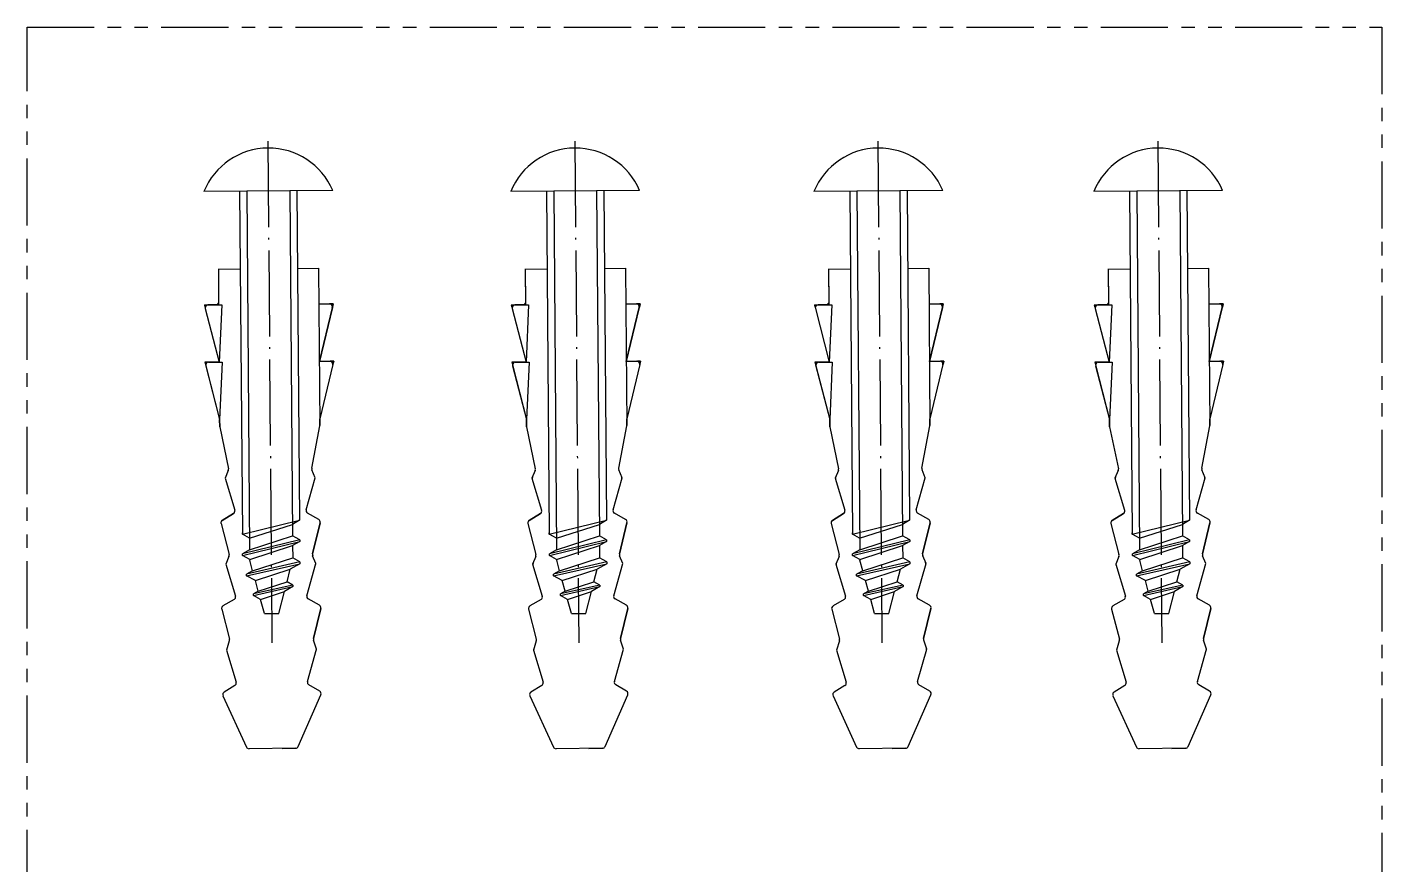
# Model space of a CAD drawing. Extents: x -2833 to -229, y 127 to 2035.
# Drawn here: x -781.8 to -592.5, y 1459.4 to 1576.3 of the extents above; entities that cross this region are included whole.
import ezdxf

# ---------------------------------------------------------------- set-up
doc = ezdxf.new("R2010")
doc.units = 0
doc.header["$LTSCALE"] = 0.5
doc.header["$MEASUREMENT"] = 0
doc.linetypes.add('ACAD_ISO04W100', pattern=[30.5, 24, -3, 0.5, -3])
doc.linetypes.add('PHANTOM2', pattern=[1.25, 0.625, -0.125, 0.125, -0.125, 0.125, -0.125])
doc.layers.get('0').update_dxf_attribs({"linetype": 'CONTINUOUS'})
doc.layers.add('DWG', color=7, linetype='CONTINUOUS')
doc.layers.add('치수', color=7, linetype='CONTINUOUS', lineweight=25)

msp = doc.modelspace()

# ---------------------------------------------------------------- linework, layer by layer
at = {"color": 1, "linetype": 'ACAD_ISO04W100'}
for p, q in [((-748.16, 1560.42), (-747.6, 1490.4)), ((-705.28, 1560.42), (-704.72, 1490.4)), ((-662.93, 1560.42), (-662.37, 1490.4)), ((-623.84, 1560.42), (-623.28, 1490.4))]:
    msp.add_line(p, q, dxfattribs=at)
for p, q in [((-739.1, 1553.53), (-757.1, 1553.39)), ((-752.1, 1553.43), (-751.72, 1505.54)), ((-744.1, 1553.49), (-743.73, 1507.5)), ((-696.23, 1553.53), (-714.23, 1553.39)), ((-709.23, 1553.43), (-708.84, 1505.54)), ((-701.23, 1553.49), (-700.86, 1507.5)), ((-653.87, 1553.53), (-671.87, 1553.39)), ((-666.87, 1553.43), (-666.49, 1505.54)), ((-658.87, 1553.49), (-658.51, 1507.5)), ((-614.78, 1553.53), (-632.78, 1553.39)), ((-627.78, 1553.43), (-627.4, 1505.54)), ((-619.78, 1553.49), (-619.41, 1507.5)), ((-755.07, 1542.56), (-752.01, 1542.59)), ((-744.01, 1542.65), (-741.07, 1542.67)), ((-712.2, 1542.56), (-709.14, 1542.59)), ((-701.14, 1542.65), (-698.2, 1542.67)), ((-669.84, 1542.56), (-666.79, 1542.59)), ((-658.79, 1542.65), (-655.84, 1542.67)), ((-630.75, 1542.56), (-627.69, 1542.59)), ((-619.69, 1542.65), (-616.75, 1542.67)), ((-751.72, 1505.54), (-743.73, 1507.5)), ((-750.71, 1504.97), (-744.73, 1506.91)), ((-743.73, 1507.5), (-744.73, 1506.91)), ((-743.73, 1507.7), (-743.73, 1507.5)), ((-708.84, 1505.54), (-700.86, 1507.5)), ((-707.84, 1504.97), (-701.85, 1506.91)), ((-700.86, 1507.5), (-701.85, 1506.91)), ((-700.86, 1507.7), (-700.86, 1507.5)), ((-666.49, 1505.54), (-658.51, 1507.5)), ((-665.49, 1504.97), (-659.5, 1506.91)), ((-658.51, 1507.5), (-659.5, 1506.91)), ((-658.51, 1507.7), (-658.51, 1507.5)), ((-627.4, 1505.54), (-619.41, 1507.5)), ((-626.39, 1504.97), (-620.41, 1506.91)), ((-619.41, 1507.5), (-620.41, 1506.91)), ((-619.42, 1507.7), (-619.41, 1507.5)), ((-751.72, 1505.54), (-751.72, 1505.74)), ((-750.71, 1504.97), (-751.72, 1505.54)), ((-743.71, 1504.74), (-751.69, 1502.79)), ((-750.7, 1503.37), (-744.71, 1505.31)), ((-743.71, 1504.74), (-744.71, 1505.31)), ((-743.71, 1504.74), (-743.71, 1504.54)), ((-708.84, 1505.54), (-708.85, 1505.74)), ((-707.84, 1504.97), (-708.84, 1505.54)), ((-700.84, 1504.74), (-708.82, 1502.79)), ((-707.83, 1503.37), (-701.84, 1505.31)), ((-700.84, 1504.74), (-701.84, 1505.31)), ((-700.84, 1504.74), (-700.84, 1504.54)), ((-666.49, 1505.54), (-666.49, 1505.74)), ((-665.49, 1504.97), (-666.49, 1505.54)), ((-658.48, 1504.74), (-666.47, 1502.79)), ((-665.47, 1503.37), (-659.49, 1505.31)), ((-658.48, 1504.74), (-659.49, 1505.31)), ((-658.48, 1504.74), (-658.48, 1504.54)), ((-627.4, 1505.54), (-627.4, 1505.74)), ((-626.39, 1504.97), (-627.4, 1505.54)), ((-619.39, 1504.74), (-627.38, 1502.79)), ((-626.38, 1503.37), (-620.4, 1505.31)), ((-619.39, 1504.74), (-620.4, 1505.31)), ((-619.39, 1504.74), (-619.39, 1504.54)), ((-751.69, 1502.59), (-743.71, 1504.54)), ((-750.7, 1503.37), (-751.69, 1502.79)), ((-751.69, 1502.59), (-751.69, 1502.79)), ((-750.69, 1502.02), (-744.7, 1503.96)), ((-743.71, 1504.54), (-744.7, 1503.96)), ((-744.7, 1503.96), (-744.69, 1502.26)), ((-708.82, 1502.59), (-700.84, 1504.54)), ((-707.83, 1503.37), (-708.82, 1502.79)), ((-708.82, 1502.59), (-708.82, 1502.79)), ((-707.82, 1502.02), (-701.83, 1503.96)), ((-700.84, 1504.54), (-701.83, 1503.96)), ((-701.83, 1503.96), (-701.82, 1502.26)), ((-666.47, 1502.59), (-658.48, 1504.54)), ((-665.47, 1503.37), (-666.47, 1502.79)), ((-666.47, 1502.59), (-666.47, 1502.79)), ((-665.46, 1502.02), (-659.48, 1503.96)), ((-658.48, 1504.54), (-659.48, 1503.96)), ((-659.48, 1503.96), (-659.46, 1502.26)), ((-626.38, 1503.37), (-627.38, 1502.79)), ((-627.37, 1502.59), (-627.38, 1502.79)), ((-627.37, 1502.59), (-619.39, 1504.54)), ((-626.37, 1502.02), (-620.39, 1503.96)), ((-619.39, 1504.54), (-620.39, 1503.96)), ((-620.39, 1503.96), (-620.37, 1502.26)), ((-750.69, 1502.02), (-751.69, 1502.59)), ((-743.69, 1501.7), (-751.13, 1499.95)), ((-751.13, 1499.75), (-743.68, 1501.43)), ((-750.69, 1502.02), (-750.69, 1501.9)), ((-750.29, 1500.45), (-750.69, 1501.9)), ((-750.29, 1500.45), (-744.69, 1502.26)), ((-743.68, 1501.43), (-745.03, 1500.64)), ((-743.69, 1501.7), (-744.69, 1502.26)), ((-743.69, 1501.7), (-743.68, 1501.43)), ((-707.82, 1502.02), (-708.82, 1502.59)), ((-700.81, 1501.7), (-708.26, 1499.95)), ((-708.26, 1499.75), (-700.81, 1501.43)), ((-707.82, 1502.02), (-707.81, 1501.9)), ((-707.41, 1500.45), (-707.81, 1501.9)), ((-707.41, 1500.45), (-701.82, 1502.26)), ((-700.81, 1501.43), (-702.16, 1500.64)), ((-700.81, 1501.7), (-701.82, 1502.26)), ((-700.81, 1501.7), (-700.81, 1501.43)), ((-665.46, 1502.02), (-666.47, 1502.59)), ((-658.46, 1501.7), (-665.91, 1499.95)), ((-665.91, 1499.75), (-658.46, 1501.43)), ((-665.46, 1502.02), (-665.46, 1501.9)), ((-665.06, 1500.45), (-665.46, 1501.9)), ((-665.06, 1500.45), (-659.46, 1502.26)), ((-658.46, 1501.43), (-659.8, 1500.64)), ((-658.46, 1501.7), (-659.46, 1502.26)), ((-658.46, 1501.7), (-658.46, 1501.43)), ((-626.37, 1502.02), (-627.37, 1502.59)), ((-619.37, 1501.7), (-626.81, 1499.95)), ((-626.81, 1499.75), (-619.36, 1501.43)), ((-626.37, 1502.02), (-626.37, 1501.9)), ((-625.97, 1500.45), (-626.37, 1501.9)), ((-625.97, 1500.45), (-620.37, 1502.26)), ((-619.36, 1501.43), (-620.71, 1500.64)), ((-619.37, 1501.7), (-620.37, 1502.26)), ((-619.37, 1501.7), (-619.36, 1501.43)), ((-750.29, 1500.45), (-751.13, 1499.95)), ((-751.13, 1499.75), (-751.13, 1499.95)), ((-749.9, 1499.06), (-751.13, 1499.75)), ((-749.9, 1499.06), (-745.03, 1500.64)), ((-749.5, 1497.6), (-749.9, 1499.06)), ((-745.48, 1498.9), (-745.03, 1500.64)), ((-707.41, 1500.45), (-708.26, 1499.95)), ((-708.26, 1499.75), (-708.26, 1499.95)), ((-707.03, 1499.06), (-708.26, 1499.75)), ((-707.03, 1499.06), (-702.16, 1500.64)), ((-706.63, 1497.6), (-707.03, 1499.06)), ((-702.61, 1498.9), (-702.16, 1500.64)), ((-665.06, 1500.45), (-665.91, 1499.95)), ((-665.91, 1499.75), (-665.91, 1499.95)), ((-664.68, 1499.06), (-665.91, 1499.75)), ((-664.68, 1499.06), (-659.8, 1500.64)), ((-664.27, 1497.6), (-664.68, 1499.06)), ((-660.25, 1498.9), (-659.8, 1500.64)), ((-625.97, 1500.45), (-626.81, 1499.95)), ((-626.81, 1499.75), (-626.81, 1499.95)), ((-625.58, 1499.06), (-626.81, 1499.75)), ((-625.58, 1499.06), (-620.71, 1500.64)), ((-625.18, 1497.6), (-625.58, 1499.06)), ((-621.16, 1498.9), (-620.71, 1500.64)), ((-744.66, 1498.44), (-750.17, 1497.2)), ((-749.5, 1497.6), (-750.17, 1497.2)), ((-750.16, 1497), (-750.17, 1497.2)), ((-750.16, 1497), (-744.66, 1498.22)), ((-749.5, 1497.6), (-745.48, 1498.9)), ((-749.18, 1496.45), (-745.83, 1497.53)), ((-746.63, 1494.47), (-745.83, 1497.53)), ((-744.66, 1498.22), (-745.83, 1497.53)), ((-744.66, 1498.44), (-745.48, 1498.9)), ((-744.66, 1498.44), (-744.66, 1498.22)), ((-701.79, 1498.44), (-707.29, 1497.2)), ((-707.29, 1497), (-701.79, 1498.22)), ((-706.63, 1497.6), (-707.29, 1497.2)), ((-707.29, 1497), (-707.29, 1497.2)), ((-706.63, 1497.6), (-702.61, 1498.9)), ((-706.31, 1496.45), (-702.96, 1497.53)), ((-703.76, 1494.47), (-702.96, 1497.53)), ((-701.79, 1498.22), (-702.96, 1497.53)), ((-701.79, 1498.44), (-702.61, 1498.9)), ((-701.79, 1498.44), (-701.79, 1498.22)), ((-659.43, 1498.44), (-664.94, 1497.2)), ((-664.94, 1497), (-659.43, 1498.22)), ((-664.27, 1497.6), (-664.94, 1497.2)), ((-664.94, 1497), (-664.94, 1497.2)), ((-664.27, 1497.6), (-660.25, 1498.9)), ((-663.95, 1496.45), (-660.61, 1497.53)), ((-661.4, 1494.47), (-660.61, 1497.53)), ((-659.43, 1498.22), (-660.61, 1497.53)), ((-659.43, 1498.44), (-660.25, 1498.9)), ((-659.43, 1498.44), (-659.43, 1498.22)), ((-620.34, 1498.44), (-625.85, 1497.2)), ((-625.85, 1497), (-620.34, 1498.22)), ((-625.18, 1497.6), (-625.85, 1497.2)), ((-625.85, 1497), (-625.85, 1497.2)), ((-625.18, 1497.6), (-621.16, 1498.9)), ((-624.86, 1496.45), (-621.51, 1497.53)), ((-622.31, 1494.47), (-621.51, 1497.53)), ((-620.34, 1498.22), (-621.51, 1497.53)), ((-620.34, 1498.44), (-621.16, 1498.9)), ((-620.34, 1498.44), (-620.34, 1498.22)), ((-749.18, 1496.45), (-750.16, 1497)), ((-748.63, 1494.45), (-749.18, 1496.45)), ((-706.31, 1496.45), (-707.29, 1497)), ((-705.76, 1494.45), (-706.31, 1496.45)), ((-663.95, 1496.45), (-664.94, 1497)), ((-663.4, 1494.45), (-663.95, 1496.45)), ((-624.86, 1496.45), (-625.85, 1497)), ((-624.31, 1494.45), (-624.86, 1496.45)), ((-748.63, 1494.45), (-746.63, 1494.47)), ((-705.76, 1494.45), (-703.76, 1494.47)), ((-663.4, 1494.45), (-661.4, 1494.47)), ((-624.31, 1494.45), (-622.31, 1494.47))]:
    msp.add_line(p, q)
at = {"color": 5}
for p, q in [((-751.1, 1553.43), (-750.7, 1503.37)), ((-745.1, 1553.48), (-744.71, 1505.31)), ((-708.23, 1553.43), (-707.83, 1503.37)), ((-702.23, 1553.48), (-701.84, 1505.31)), ((-665.87, 1553.43), (-665.47, 1503.37)), ((-659.87, 1553.48), (-659.49, 1505.31)), ((-626.78, 1553.43), (-626.38, 1503.37)), ((-620.78, 1553.48), (-620.4, 1505.31))]:
    msp.add_line(p, q, dxfattribs=at)
at = {"linetype": 'PHANTOM2', "ltscale": 30}
msp.add_lwpolyline([(-592.53, 1342.39), (-781.79, 1342.39), (-781.79, 1576.35), (-592.53, 1576.35)], close=True, dxfattribs=at)
at = {"layer": 'DWG'}
for p, q in [((-755.07, 1542.58, -20), (-755.03, 1537.83, -20)), ((-755.07, 1542.56), (-755.03, 1537.56)), ((-741.07, 1542.67), (-740.89, 1520.71)), ((-712.2, 1542.58, -20), (-712.16, 1537.83, -20)), ((-712.2, 1542.56), (-712.16, 1537.56)), ((-698.2, 1542.67), (-698.02, 1520.71)), ((-669.84, 1542.58, -20), (-669.8, 1537.83, -20)), ((-669.84, 1542.56), (-669.8, 1537.56)), ((-655.84, 1542.67), (-655.67, 1520.71)), ((-630.75, 1542.58, -20), (-630.71, 1537.83, -20)), ((-630.75, 1542.56), (-630.71, 1537.56)), ((-616.75, 1542.67), (-616.57, 1520.71)), ((-757.03, 1537.55), (-756.58, 1537.55)), ((-757.03, 1537.55, -20), (-756.95, 1537.25, -20)), ((-756.9, 1537.05), (-754.96, 1529.56)), ((-756.9, 1537.05, -20), (-754.96, 1529.56, -20)), ((-756.52, 1537.55), (-754.6, 1537.56)), ((-755.29, 1537.56, -20), (-756.52, 1537.55, -20)), ((-755.03, 1537.83, -20), (-755.29, 1537.56, -20)), ((-754.6, 1537.56), (-754.96, 1529.56)), ((-741.03, 1537.67), (-739.52, 1537.69)), ((-739.49, 1537.69, -20), (-741.03, 1537.67, -20)), ((-739.14, 1537.21), (-740.96, 1529.67)), ((-740.96, 1529.67, -20), (-739.14, 1537.21, -20)), ((-739.49, 1537.69), (-739.03, 1537.69)), ((-739.03, 1537.69, -20), (-739.49, 1537.69, -20)), ((-739.14, 1537.21, -20), (-739.03, 1537.69, -20)), ((-739.03, 1537.69), (-739.13, 1537.26)), ((-739.04, 1537.69), (-739.04, 1537.69)), ((-714.16, 1537.55), (-713.7, 1537.55)), ((-714.16, 1537.55, -20), (-714.08, 1537.25, -20)), ((-714.03, 1537.05), (-712.09, 1529.56)), ((-714.03, 1537.05, -20), (-712.09, 1529.56, -20)), ((-713.64, 1537.55), (-711.73, 1537.56)), ((-712.42, 1537.56, -20), (-713.64, 1537.55, -20)), ((-712.16, 1537.83, -20), (-712.42, 1537.56, -20)), ((-711.73, 1537.56), (-712.09, 1529.56)), ((-698.16, 1537.67), (-696.65, 1537.69)), ((-696.62, 1537.69, -20), (-698.16, 1537.67, -20)), ((-696.27, 1537.21), (-698.09, 1529.67)), ((-698.09, 1529.67, -20), (-696.27, 1537.21, -20)), ((-696.62, 1537.69), (-696.16, 1537.69)), ((-696.16, 1537.69, -20), (-696.62, 1537.69, -20)), ((-696.27, 1537.21, -20), (-696.16, 1537.69, -20)), ((-696.16, 1537.69), (-696.26, 1537.26)), ((-696.17, 1537.69), (-696.16, 1537.69)), ((-671.8, 1537.55), (-671.35, 1537.55)), ((-671.8, 1537.55, -20), (-671.73, 1537.25, -20)), ((-671.67, 1537.05), (-669.74, 1529.56)), ((-671.67, 1537.05, -20), (-669.74, 1529.56, -20)), ((-671.29, 1537.55), (-669.38, 1537.56)), ((-670.07, 1537.56, -20), (-671.29, 1537.55, -20)), ((-669.8, 1537.83, -20), (-670.07, 1537.56, -20)), ((-669.38, 1537.56), (-669.74, 1529.56)), ((-655.8, 1537.67), (-654.3, 1537.69)), ((-654.26, 1537.69, -20), (-655.8, 1537.67, -20)), ((-653.92, 1537.21), (-655.74, 1529.67)), ((-655.74, 1529.67, -20), (-653.92, 1537.21, -20)), ((-654.26, 1537.69), (-653.8, 1537.69)), ((-653.8, 1537.69, -20), (-654.26, 1537.69, -20)), ((-653.92, 1537.21, -20), (-653.8, 1537.69, -20)), ((-653.8, 1537.69), (-653.91, 1537.26)), ((-653.81, 1537.69), (-653.81, 1537.69)), ((-632.71, 1537.55), (-632.26, 1537.55)), ((-632.71, 1537.55, -20), (-632.63, 1537.25, -20)), ((-632.58, 1537.05), (-630.65, 1529.56)), ((-632.58, 1537.05, -20), (-630.65, 1529.56, -20)), ((-632.2, 1537.55), (-630.28, 1537.56)), ((-630.97, 1537.56, -20), (-632.2, 1537.55, -20)), ((-630.71, 1537.83, -20), (-630.97, 1537.56, -20)), ((-630.28, 1537.56), (-630.65, 1529.56)), ((-616.71, 1537.67), (-615.2, 1537.69)), ((-615.17, 1537.69, -20), (-616.71, 1537.67, -20)), ((-614.83, 1537.21), (-616.65, 1529.67)), ((-616.65, 1529.67, -20), (-614.83, 1537.21, -20)), ((-615.17, 1537.69), (-614.71, 1537.69)), ((-614.71, 1537.69, -20), (-615.17, 1537.69, -20)), ((-614.83, 1537.21, -20), (-614.71, 1537.69, -20)), ((-614.71, 1537.69), (-614.81, 1537.26)), ((-614.72, 1537.69), (-614.72, 1537.69)), ((-756.96, 1529.55), (-756.57, 1529.55)), ((-756.96, 1529.55), (-756.87, 1529.18)), ((-756.47, 1529.55, -20), (-756.96, 1529.55, -20)), ((-756.96, 1529.55, -20), (-756.87, 1529.18, -20)), ((-756.47, 1529.55), (-756.45, 1529.55)), ((-756.45, 1529.55, -20), (-756.47, 1529.55, -20)), ((-756.45, 1529.55), (-754.54, 1529.57)), ((-754.96, 1529.56, -20), (-756.45, 1529.55, -20)), ((-754.54, 1529.57), (-754.9, 1521.56)), ((-740.96, 1529.67), (-739.45, 1529.69)), ((-739.4, 1529.69, -20), (-740.96, 1529.67, -20)), ((-739.07, 1529.24), (-740.9, 1521.67)), ((-739.4, 1529.69), (-738.96, 1529.69)), ((-738.96, 1529.69, -20), (-739.4, 1529.69, -20)), ((-739.07, 1529.24, -20), (-738.96, 1529.69, -20)), ((-738.96, 1529.69), (-739.06, 1529.27)), ((-714.09, 1529.55), (-713.69, 1529.55)), ((-714.09, 1529.55), (-714, 1529.18)), ((-713.59, 1529.55, -20), (-714.09, 1529.55, -20)), ((-714.09, 1529.55, -20), (-714, 1529.18, -20)), ((-713.59, 1529.55), (-713.58, 1529.55)), ((-713.58, 1529.55, -20), (-713.59, 1529.55, -20)), ((-713.58, 1529.55), (-711.67, 1529.57)), ((-712.09, 1529.56, -20), (-713.58, 1529.55, -20)), ((-711.67, 1529.57), (-712.03, 1521.56)), ((-698.09, 1529.67), (-696.58, 1529.69)), ((-696.52, 1529.69, -20), (-698.09, 1529.67, -20)), ((-696.2, 1529.24), (-698.03, 1521.67)), ((-696.52, 1529.69), (-696.09, 1529.69)), ((-696.09, 1529.69, -20), (-696.52, 1529.69, -20)), ((-696.2, 1529.24, -20), (-696.09, 1529.69, -20)), ((-696.09, 1529.69), (-696.19, 1529.27)), ((-671.74, 1529.55), (-671.34, 1529.55)), ((-671.74, 1529.55), (-671.64, 1529.18)), ((-671.24, 1529.55, -20), (-671.74, 1529.55, -20)), ((-671.74, 1529.55, -20), (-671.64, 1529.18, -20)), ((-671.24, 1529.55), (-671.23, 1529.55)), ((-671.23, 1529.55, -20), (-671.24, 1529.55, -20)), ((-671.23, 1529.55), (-669.31, 1529.57)), ((-669.74, 1529.56, -20), (-671.23, 1529.55, -20)), ((-669.31, 1529.57), (-669.67, 1521.56)), ((-655.74, 1529.67), (-654.23, 1529.69)), ((-654.17, 1529.69, -20), (-655.74, 1529.67, -20)), ((-653.85, 1529.24), (-655.67, 1521.67)), ((-654.17, 1529.69), (-653.74, 1529.69)), ((-653.74, 1529.69, -20), (-654.17, 1529.69, -20)), ((-653.85, 1529.24, -20), (-653.74, 1529.69, -20)), ((-653.74, 1529.69), (-653.84, 1529.27)), ((-632.65, 1529.55), (-632.25, 1529.55)), ((-632.65, 1529.55), (-632.55, 1529.18)), ((-632.15, 1529.55, -20), (-632.65, 1529.55, -20)), ((-632.65, 1529.55, -20), (-632.55, 1529.18, -20)), ((-632.15, 1529.55), (-632.13, 1529.55)), ((-632.13, 1529.55, -20), (-632.15, 1529.55, -20)), ((-632.13, 1529.55), (-630.22, 1529.57)), ((-630.65, 1529.56, -20), (-632.13, 1529.55, -20)), ((-630.22, 1529.57), (-630.58, 1521.56)), ((-616.65, 1529.67), (-615.13, 1529.69)), ((-615.08, 1529.69, -20), (-616.65, 1529.67, -20)), ((-614.75, 1529.24), (-616.58, 1521.67)), ((-615.08, 1529.69), (-614.65, 1529.69)), ((-614.65, 1529.69, -20), (-615.08, 1529.69, -20)), ((-614.65, 1529.69), (-614.75, 1529.27)), ((-614.75, 1529.24, -20), (-614.65, 1529.69, -20)), ((-756.87, 1529.18, -20), (-754.9, 1521.56, -20)), ((-756.84, 1529.05), (-754.9, 1521.56)), ((-714, 1529.18, -20), (-712.03, 1521.56, -20)), ((-713.96, 1529.05), (-712.03, 1521.56)), ((-671.64, 1529.18, -20), (-669.67, 1521.56, -20)), ((-671.61, 1529.05), (-669.67, 1521.56)), ((-632.55, 1529.18, -20), (-630.58, 1521.56, -20)), ((-632.52, 1529.05), (-630.58, 1521.56)), ((-740.89, 1520.67, -20), (-740.9, 1521.67, -20)), ((-698.02, 1520.67, -20), (-698.03, 1521.67, -20)), ((-655.67, 1520.67, -20), (-655.67, 1521.67, -20)), ((-616.57, 1520.67, -20), (-616.58, 1521.67, -20)), ((-754.88, 1520.52), (-754.9, 1521.56)), ((-754.9, 1521.56, -20), (-754.88, 1520.52, -20)), ((-754.88, 1520.52, -20), (-753.67, 1514.69, -20)), ((-742.02, 1514.78, -20), (-740.89, 1520.67, -20)), ((-712.01, 1520.52), (-712.03, 1521.56)), ((-712.03, 1521.56, -20), (-712.01, 1520.52, -20)), ((-712.01, 1520.52, -20), (-710.8, 1514.69, -20)), ((-699.15, 1514.78, -20), (-698.02, 1520.67, -20)), ((-669.66, 1520.52), (-669.67, 1521.56)), ((-669.67, 1521.56, -20), (-669.66, 1520.52, -20)), ((-669.66, 1520.52, -20), (-668.44, 1514.69, -20)), ((-656.8, 1514.78, -20), (-655.67, 1520.67, -20)), ((-630.57, 1520.52), (-630.58, 1521.56)), ((-630.58, 1521.56, -20), (-630.57, 1520.52, -20)), ((-630.57, 1520.52, -20), (-629.35, 1514.69, -20)), ((-617.7, 1514.78, -20), (-616.57, 1520.67, -20)), ((-753.69, 1514.46, -20), (-754.13, 1513.37, -20)), ((-741.54, 1513.43, -20), (-742, 1514.55, -20)), ((-710.82, 1514.46, -20), (-711.26, 1513.37, -20)), ((-698.67, 1513.43, -20), (-699.13, 1514.55, -20)), ((-668.46, 1514.46, -20), (-668.91, 1513.37, -20)), ((-656.32, 1513.43, -20), (-656.77, 1514.55, -20)), ((-629.37, 1514.46, -20), (-629.82, 1513.37, -20)), ((-617.23, 1513.43, -20), (-617.68, 1514.55, -20)), ((-754.13, 1513.37, -20), (-752.79, 1508.88, -20)), ((-742.81, 1508.96, -20), (-741.54, 1513.43, -20)), ((-711.26, 1513.37, -20), (-709.91, 1508.88, -20)), ((-699.94, 1508.96, -20), (-698.67, 1513.43, -20)), ((-668.91, 1513.37, -20), (-667.56, 1508.88, -20)), ((-657.59, 1508.96, -20), (-656.32, 1513.43, -20)), ((-629.82, 1513.37, -20), (-628.47, 1508.88, -20)), ((-618.49, 1508.96, -20), (-617.23, 1513.43, -20)), ((-754.52, 1507.48), (-752.96, 1508.42)), ((-752.96, 1508.42, -20), (-754.52, 1507.48, -20)), ((-741.05, 1507.59), (-742.63, 1508.5)), ((-741.05, 1507.59, -20), (-742.63, 1508.5, -20)), ((-711.65, 1507.48), (-710.09, 1508.42)), ((-710.09, 1508.42, -20), (-711.65, 1507.48, -20)), ((-698.18, 1507.59), (-699.75, 1508.5)), ((-698.18, 1507.59, -20), (-699.75, 1508.5, -20)), ((-669.3, 1507.48), (-667.74, 1508.42)), ((-667.74, 1508.42, -20), (-669.3, 1507.48, -20)), ((-655.83, 1507.59), (-657.4, 1508.5)), ((-655.83, 1507.59, -20), (-657.4, 1508.5, -20)), ((-630.2, 1507.48), (-628.64, 1508.42)), ((-628.64, 1508.42, -20), (-630.2, 1507.48, -20)), ((-616.73, 1507.59), (-618.31, 1508.5)), ((-616.73, 1507.59, -20), (-618.31, 1508.5, -20)), ((-754.7, 1507.04, -20), (-753.58, 1502.7, -20)), ((-740.86, 1507.15), (-741.92, 1502.79)), ((-741.92, 1502.79, -20), (-740.86, 1507.15, -20)), ((-711.83, 1507.04, -20), (-710.71, 1502.7, -20)), ((-697.99, 1507.15), (-699.04, 1502.79)), ((-699.04, 1502.79, -20), (-697.99, 1507.15, -20)), ((-669.48, 1507.04, -20), (-668.36, 1502.7, -20)), ((-655.64, 1507.15), (-656.69, 1502.79)), ((-656.69, 1502.79, -20), (-655.64, 1507.15, -20)), ((-630.38, 1507.04, -20), (-629.26, 1502.7, -20)), ((-616.55, 1507.15), (-617.6, 1502.79)), ((-617.6, 1502.79, -20), (-616.55, 1507.15, -20)), ((-753.6, 1502.45, -20), (-754.04, 1501.37, -20)), ((-754.04, 1501.37, -20), (-752.69, 1496.88, -20)), ((-742.71, 1496.96, -20), (-741.44, 1501.47, -20)), ((-741.44, 1501.47, -20), (-741.9, 1502.54, -20)), ((-710.73, 1502.45, -20), (-711.17, 1501.37, -20)), ((-711.17, 1501.37, -20), (-709.82, 1496.88, -20)), ((-699.84, 1496.96, -20), (-698.57, 1501.47, -20)), ((-698.57, 1501.47, -20), (-699.02, 1502.54, -20)), ((-668.37, 1502.45, -20), (-668.81, 1501.37, -20)), ((-668.81, 1501.37, -20), (-667.46, 1496.88, -20)), ((-657.49, 1496.96, -20), (-656.21, 1501.47, -20)), ((-656.21, 1501.47, -20), (-656.67, 1502.54, -20)), ((-629.28, 1502.45, -20), (-629.72, 1501.37, -20)), ((-629.72, 1501.37, -20), (-628.37, 1496.88, -20)), ((-618.4, 1496.96, -20), (-617.12, 1501.47, -20)), ((-617.12, 1501.47, -20), (-617.58, 1502.54, -20)), ((-752.87, 1496.42, -20), (-754.43, 1495.52, -20)), ((-740.96, 1495.62), (-742.53, 1496.5)), ((-740.96, 1495.62, -20), (-742.53, 1496.5, -20)), ((-740.76, 1495.18), (-741.78, 1490.96)), ((-741.78, 1490.96, -20), (-740.76, 1495.18, -20)), ((-710, 1496.42, -20), (-711.56, 1495.52, -20)), ((-698.08, 1495.62), (-699.65, 1496.5)), ((-698.08, 1495.62, -20), (-699.65, 1496.5, -20)), ((-697.89, 1495.18), (-698.91, 1490.96)), ((-698.91, 1490.96, -20), (-697.89, 1495.18, -20)), ((-667.65, 1496.42, -20), (-669.2, 1495.52, -20)), ((-655.73, 1495.62), (-657.3, 1496.5)), ((-655.73, 1495.62, -20), (-657.3, 1496.5, -20)), ((-655.54, 1495.18), (-656.55, 1490.96)), ((-656.55, 1490.96, -20), (-655.54, 1495.18, -20)), ((-628.55, 1496.42, -20), (-630.11, 1495.52, -20)), ((-616.64, 1495.62), (-618.21, 1496.5)), ((-616.64, 1495.62, -20), (-618.21, 1496.5, -20)), ((-616.44, 1495.18), (-617.46, 1490.96)), ((-617.46, 1490.96, -20), (-616.44, 1495.18, -20)), ((-754.61, 1495.07, -20), (-753.53, 1490.87, -20)), ((-711.74, 1495.07, -20), (-710.66, 1490.87, -20)), ((-669.39, 1495.07, -20), (-668.3, 1490.87, -20)), ((-630.3, 1495.07, -20), (-629.21, 1490.87, -20)), ((-753.54, 1490.65, -20), (-753.94, 1489.37, -20)), ((-742.62, 1484.96, -20), (-741.34, 1489.47, -20)), ((-741.34, 1489.47, -20), (-741.77, 1490.74, -20)), ((-710.66, 1490.65, -20), (-711.07, 1489.37, -20)), ((-699.75, 1484.96, -20), (-698.47, 1489.47, -20)), ((-698.47, 1489.47, -20), (-698.9, 1490.74, -20)), ((-668.31, 1490.65, -20), (-668.72, 1489.37, -20)), ((-657.39, 1484.96, -20), (-656.12, 1489.47, -20)), ((-656.12, 1489.47, -20), (-656.54, 1490.74, -20)), ((-629.22, 1490.65, -20), (-629.62, 1489.37, -20)), ((-618.3, 1484.96, -20), (-617.02, 1489.47, -20)), ((-617.02, 1489.47, -20), (-617.45, 1490.74, -20)), ((-753.94, 1489.37, -20), (-752.59, 1484.88, -20)), ((-711.07, 1489.37, -20), (-709.72, 1484.88, -20)), ((-668.72, 1489.37, -20), (-667.37, 1484.88, -20)), ((-629.62, 1489.37, -20), (-628.27, 1484.88, -20)), ((-752.77, 1484.42, -20), (-754.27, 1483.51, -20)), ((-740.92, 1483.61, -20), (-742.44, 1484.5, -20)), ((-709.9, 1484.42, -20), (-711.4, 1483.51, -20)), ((-698.05, 1483.61, -20), (-699.56, 1484.5, -20)), ((-667.54, 1484.42, -20), (-669.05, 1483.51, -20)), ((-655.69, 1483.61, -20), (-657.21, 1484.5, -20)), ((-628.45, 1484.42, -20), (-629.95, 1483.51, -20)), ((-616.6, 1483.61, -20), (-618.12, 1484.5, -20)), ((-754.43, 1483, -20), (-751.14, 1475.83, -20)), ((-743.93, 1475.88, -20), (-740.76, 1483.11, -20)), ((-711.55, 1483, -20), (-708.27, 1475.83, -20)), ((-701.06, 1475.88, -20), (-697.88, 1483.11, -20)), ((-669.2, 1483, -20), (-665.91, 1475.83, -20)), ((-658.7, 1475.88, -20), (-655.53, 1483.11, -20)), ((-630.11, 1483, -20), (-626.82, 1475.83, -20)), ((-619.61, 1475.88, -20), (-616.44, 1483.11, -20)), ((-744.29, 1475.65), (-750.77, 1475.59)), ((-746.17, 1475.63, -20), (-744.29, 1475.65, -20)), ((-701.42, 1475.65), (-707.9, 1475.59)), ((-703.3, 1475.63, -20), (-701.42, 1475.65, -20)), ((-659.07, 1475.65), (-665.55, 1475.59)), ((-660.95, 1475.63, -20), (-659.07, 1475.65, -20)), ((-619.97, 1475.65), (-626.45, 1475.59)), ((-621.86, 1475.63, -20), (-619.97, 1475.65, -20))]:
    msp.add_line(p, q, dxfattribs=at)
for centre, start, end in [((-756.51, 1537.15), 90.4583, 194.4947), ((-756.51, 1537.15, -20), 90.4583, 194.4947), ((-739.54, 1537.29), 346.4223, 90.4583), ((-713.64, 1537.15), 90.4583, 194.4947), ((-713.64, 1537.15, -20), 90.4583, 194.4947), ((-696.66, 1537.29), 346.4223, 90.4583), ((-671.29, 1537.15), 90.4583, 194.4947), ((-671.29, 1537.15, -20), 90.4583, 194.4947), ((-654.31, 1537.29), 346.4223, 90.4583), ((-632.19, 1537.15), 90.4583, 194.4947), ((-632.19, 1537.15, -20), 90.4583, 194.4947), ((-615.22, 1537.29), 346.4223, 90.4583), ((-756.45, 1529.15), 90.4583, 194.4947), ((-739.47, 1529.29), 346.4223, 90.4583), ((-713.58, 1529.15), 90.4583, 194.4947), ((-696.6, 1529.29), 346.4223, 90.4583), ((-671.22, 1529.15), 90.4583, 194.4947), ((-654.25, 1529.29), 346.4223, 90.4583), ((-632.13, 1529.15), 90.4583, 194.4947), ((-615.15, 1529.29), 346.4223, 90.4583), ((-741.29, 1520.71), 349.1486, 0.4581), ((-698.42, 1520.71), 349.1486, 0.4581), ((-656.07, 1520.71), 349.1486, 0.4581), ((-616.97, 1520.71), 349.1486, 0.4581), ((-754.06, 1514.61), 337.8384, 11.7684), ((-754.06, 1514.61, -20), 337.8384, 11.7684), ((-741.63, 1514.71), 169.1486, 202.0856), ((-741.63, 1514.71, -20), 169.1486, 202.0856), ((-711.19, 1514.61), 337.8384, 11.7684), ((-711.19, 1514.61, -20), 337.8384, 11.7684), ((-698.76, 1514.71), 169.1486, 202.0856), ((-698.76, 1514.71, -20), 169.1486, 202.0856), ((-668.83, 1514.61), 337.8384, 11.7684), ((-668.83, 1514.61, -20), 337.8384, 11.7684), ((-656.4, 1514.71), 169.1486, 202.0856), ((-656.4, 1514.71, -20), 169.1486, 202.0856), ((-629.74, 1514.61), 337.8384, 11.7684), ((-629.74, 1514.61, -20), 337.8384, 11.7684), ((-617.31, 1514.71), 169.1486, 202.0856), ((-617.31, 1514.71, -20), 169.1486, 202.0856), ((-753.71, 1513.35), 157.8384, 196.7187), ((-741.97, 1513.41), 344.1983, 22.0856), ((-710.84, 1513.35), 157.8384, 196.7187), ((-699.09, 1513.41), 344.1983, 22.0856), ((-668.48, 1513.35), 157.8384, 196.7187), ((-656.74, 1513.41), 344.1983, 22.0856), ((-629.39, 1513.35), 157.8384, 196.7187), ((-617.65, 1513.41), 344.1983, 22.0856), ((-753.17, 1508.76), 300.952, 16.7187), ((-753.17, 1508.76, -20), 300.952, 16.7187), ((-742.43, 1508.85), 164.1983, 239.9651), ((-742.43, 1508.85, -20), 164.1983, 239.9651), ((-710.3, 1508.76), 300.952, 16.7187), ((-710.3, 1508.76, -20), 300.952, 16.7187), ((-699.55, 1508.85), 164.1983, 239.9651), ((-699.55, 1508.85, -20), 164.1983, 239.9651), ((-667.94, 1508.76), 300.952, 16.7187), ((-667.94, 1508.76, -20), 300.952, 16.7187), ((-657.2, 1508.85), 164.1983, 239.9651), ((-657.2, 1508.85, -20), 164.1983, 239.9651), ((-628.85, 1508.76), 300.952, 16.7187), ((-628.85, 1508.76, -20), 300.952, 16.7187), ((-618.11, 1508.85), 164.1983, 239.9651), ((-618.11, 1508.85, -20), 164.1983, 239.9651), ((-754.32, 1507.14), 120.952, 194.4947), ((-754.32, 1507.14, -20), 120.952, 194.4947), ((-741.25, 1507.25), 346.4223, 59.9651), ((-741.25, 1507.25, -20), 346.4223, 59.9651), ((-711.44, 1507.14), 120.952, 194.4947), ((-711.44, 1507.14, -20), 120.952, 194.4947), ((-698.38, 1507.25), 346.4223, 59.9651), ((-698.38, 1507.25, -20), 346.4223, 59.9651), ((-669.09, 1507.14), 120.952, 194.4947), ((-669.09, 1507.14, -20), 120.952, 194.4947), ((-656.03, 1507.25), 346.4223, 59.9651), ((-656.03, 1507.25, -20), 346.4223, 59.9651), ((-630, 1507.14), 120.952, 194.4947), ((-630, 1507.14, -20), 120.952, 194.4947), ((-616.93, 1507.25), 346.4223, 59.9651), ((-616.93, 1507.25, -20), 346.4223, 59.9651), ((-753.97, 1502.6), 337.8384, 14.4947), ((-753.97, 1502.6, -20), 337.8384, 14.4947), ((-741.53, 1502.7), 166.4223, 203.0784), ((-741.53, 1502.7, -20), 166.4223, 203.0784), ((-711.1, 1502.6), 337.8384, 14.4947), ((-711.1, 1502.6, -20), 337.8384, 14.4947), ((-698.66, 1502.7), 166.4223, 203.0784), ((-698.66, 1502.7, -20), 166.4223, 203.0784), ((-668.74, 1502.6), 337.8384, 14.4947), ((-668.74, 1502.6, -20), 337.8384, 14.4947), ((-656.3, 1502.7), 166.4223, 203.0784), ((-656.3, 1502.7, -20), 166.4223, 203.0784), ((-629.65, 1502.6), 337.8384, 14.4947), ((-629.65, 1502.6, -20), 337.8384, 14.4947), ((-617.21, 1502.7), 166.4223, 203.0784), ((-617.21, 1502.7, -20), 166.4223, 203.0784), ((-753.61, 1501.35), 157.8384, 196.7187), ((-741.86, 1501.44), 344.1983, 23.0784), ((-710.74, 1501.35), 157.8384, 196.7187), ((-698.99, 1501.44), 344.1983, 23.0784), ((-668.39, 1501.35), 157.8384, 196.7187), ((-656.64, 1501.44), 344.1983, 23.0784), ((-629.3, 1501.35), 157.8384, 196.7187), ((-617.54, 1501.44), 344.1983, 23.0784), ((-754.23, 1495.17), 120.203, 194.4947), ((-754.23, 1495.17, -20), 120.203, 194.4947), ((-753.07, 1496.77), 300.203, 16.7187), ((-753.07, 1496.77, -20), 300.203, 16.7187), ((-742.33, 1496.85), 164.1983, 240.7135), ((-742.33, 1496.85, -20), 164.1983, 240.7135), ((-741.15, 1495.27), 346.4223, 60.7135), ((-741.15, 1495.27, -20), 346.4223, 60.7135), ((-711.35, 1495.17), 120.203, 194.4947), ((-711.35, 1495.17, -20), 120.203, 194.4947), ((-710.2, 1496.77), 300.203, 16.7187), ((-710.2, 1496.77, -20), 300.203, 16.7187), ((-699.46, 1496.85), 164.1983, 240.7135), ((-699.46, 1496.85, -20), 164.1983, 240.7135), ((-698.28, 1495.27), 346.4223, 60.7135), ((-698.28, 1495.27, -20), 346.4223, 60.7135), ((-669, 1495.17), 120.203, 194.4947), ((-669, 1495.17, -20), 120.203, 194.4947), ((-667.85, 1496.77), 300.203, 16.7187), ((-667.85, 1496.77, -20), 300.203, 16.7187), ((-657.1, 1496.85), 164.1983, 240.7135), ((-657.1, 1496.85, -20), 164.1983, 240.7135), ((-655.92, 1495.27), 346.4223, 60.7135), ((-655.92, 1495.27, -20), 346.4223, 60.7135), ((-629.91, 1495.17), 120.203, 194.4947), ((-629.91, 1495.17, -20), 120.203, 194.4947), ((-628.76, 1496.77), 300.203, 16.7187), ((-628.76, 1496.77, -20), 300.203, 16.7187), ((-618.01, 1496.85), 164.1983, 240.7135), ((-618.01, 1496.85, -20), 164.1983, 240.7135), ((-616.83, 1495.27), 346.4223, 60.7135), ((-616.83, 1495.27, -20), 346.4223, 60.7135), ((-753.52, 1489.37), 162.3593, 196.7187), ((-753.92, 1490.77), 342.3593, 14.4947), ((-753.92, 1490.77, -20), 342.3593, 14.4947), ((-741.39, 1490.87), 166.4223, 198.5573), ((-741.39, 1490.87, -20), 166.4223, 198.5573), ((-741.76, 1489.46), 344.1983, 18.5573), ((-710.65, 1489.37), 162.3593, 196.7187), ((-711.04, 1490.77), 342.3593, 14.4947), ((-711.04, 1490.77, -20), 342.3593, 14.4947), ((-698.52, 1490.87), 166.4223, 198.5573), ((-698.52, 1490.87, -20), 166.4223, 198.5573), ((-698.89, 1489.46), 344.1983, 18.5573), ((-668.3, 1489.37), 162.3593, 196.7187), ((-668.69, 1490.77), 342.3593, 14.4947), ((-668.69, 1490.77, -20), 342.3593, 14.4947), ((-656.17, 1490.87), 166.4223, 198.5573), ((-656.17, 1490.87, -20), 166.4223, 198.5573), ((-656.54, 1489.46), 344.1983, 18.5573), ((-629.2, 1489.37), 162.3593, 196.7187), ((-629.6, 1490.77), 342.3593, 14.4947), ((-629.6, 1490.77, -20), 342.3593, 14.4947), ((-617.07, 1490.87), 166.4223, 198.5573), ((-617.07, 1490.87, -20), 166.4223, 198.5573), ((-617.44, 1489.46), 344.1983, 18.5573), ((-752.98, 1484.76), 301.2661, 16.7187), ((-752.98, 1484.76, -20), 301.2661, 16.7187), ((-742.24, 1484.85), 164.1983, 239.6505), ((-742.24, 1484.85, -20), 164.1983, 239.6505), ((-710.1, 1484.76), 301.2661, 16.7187), ((-710.1, 1484.76, -20), 301.2661, 16.7187), ((-699.36, 1484.85), 164.1983, 239.6505), ((-699.36, 1484.85, -20), 164.1983, 239.6505), ((-667.75, 1484.76), 301.2661, 16.7187), ((-667.75, 1484.76, -20), 301.2661, 16.7187), ((-657.01, 1484.85), 164.1983, 239.6505), ((-657.01, 1484.85, -20), 164.1983, 239.6505), ((-628.66, 1484.76), 301.2661, 16.7187), ((-628.66, 1484.76, -20), 301.2661, 16.7187), ((-617.92, 1484.85), 164.1983, 239.6505), ((-617.92, 1484.85, -20), 164.1983, 239.6505), ((-754.06, 1483.17), 121.2661, 204.6251), ((-754.06, 1483.17, -20), 121.2661, 204.6251), ((-741.12, 1483.27), 336.2919, 59.6505), ((-741.12, 1483.27, -20), 336.2919, 59.6505), ((-711.19, 1483.17), 121.2661, 204.6251), ((-711.19, 1483.17, -20), 121.2661, 204.6251), ((-698.25, 1483.27), 336.2919, 59.6505), ((-698.25, 1483.27, -20), 336.2919, 59.6505), ((-668.84, 1483.17), 121.2661, 204.6251), ((-668.84, 1483.17, -20), 121.2661, 204.6251), ((-655.9, 1483.27), 336.2919, 59.6505), ((-655.9, 1483.27, -20), 336.2919, 59.6505), ((-629.74, 1483.17), 121.2661, 204.6251), ((-629.74, 1483.17, -20), 121.2661, 204.6251), ((-616.8, 1483.27), 336.2919, 59.6505), ((-616.8, 1483.27, -20), 336.2919, 59.6505), ((-750.78, 1475.99), 204.6251, 270.4583), ((-750.78, 1475.99, -20), 204.6251, 270.4583), ((-744.29, 1476.05), 270.4583, 336.2919), ((-744.29, 1476.05, -20), 270.4583, 336.2919), ((-707.9, 1475.99), 204.6251, 270.4583), ((-707.9, 1475.99, -20), 204.6251, 270.4583), ((-701.42, 1476.05), 270.4583, 336.2919), ((-701.42, 1476.05, -20), 270.4583, 336.2919), ((-665.55, 1475.99), 204.6251, 270.4583), ((-665.55, 1475.99, -20), 204.6251, 270.4583), ((-659.07, 1476.05), 270.4583, 336.2919), ((-659.07, 1476.05, -20), 270.4583, 336.2919), ((-626.46, 1475.99), 204.6251, 270.4583), ((-626.46, 1475.99, -20), 204.6251, 270.4583), ((-619.98, 1476.05), 270.4583, 336.2919), ((-619.98, 1476.05, -20), 270.4583, 336.2919)]:
    msp.add_arc(centre, 0.4, start, end, dxfattribs=at)
at = {"layer": '치수', "linetype": 'Continuous'}
for centre in [(-748.07, 1549.71), (-705.2, 1549.71), (-662.84, 1549.71), (-623.75, 1549.71)]:
    msp.add_arc(centre, 9.75, 23.0784, 157.8384, dxfattribs=at)

doc.saveas('drawing.dxf')
